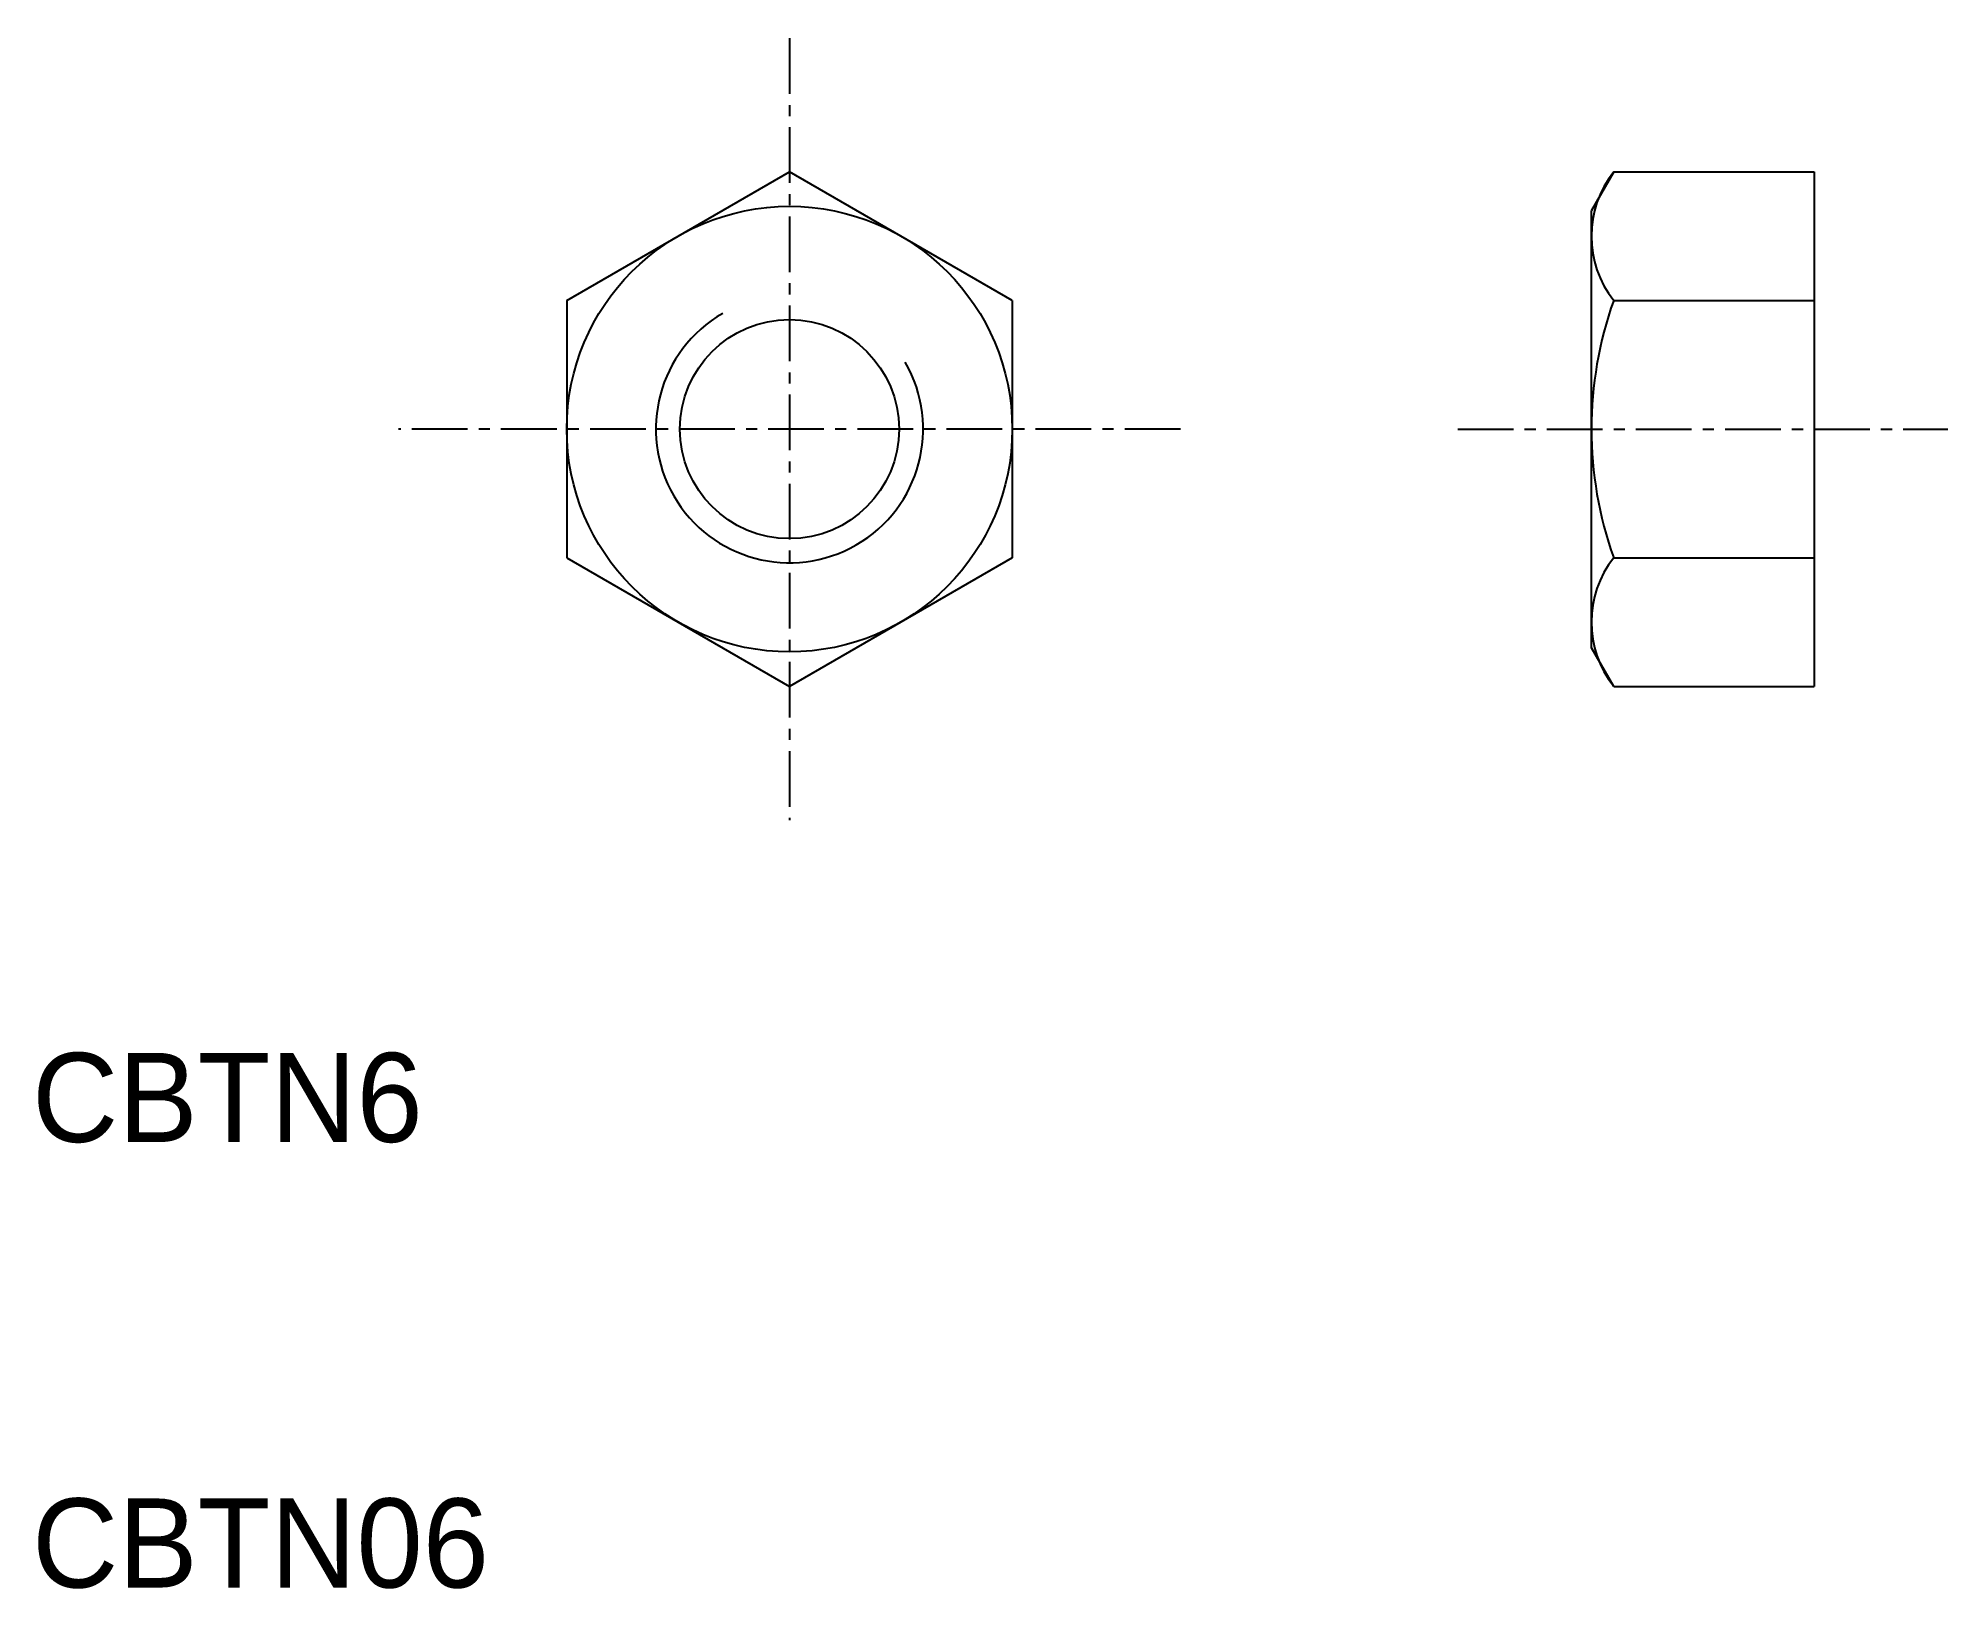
# Model space of a CAD drawing. Extents: x 10.1 to 53, y 10 to 44.8.
import ezdxf

# ---------------------------------------------------------------- set-up
doc = ezdxf.new("R2010")
doc.units = 0
doc.linetypes.add('CENTER', pattern=[2, 1.25, -0.25, 0.25, -0.25])
doc.layers.get('0').update_dxf_attribs({"linetype": 'CONTINUOUS'})
doc.layers.add('CENTER', color=1, linetype='CENTER')

msp = doc.modelspace()

# ---------------------------------------------------------------- linework, layer by layer
at = {"color": 7, "linetype": 'CONTINUOUS'}
for p, q in [((22, 38.887), (27, 41.774)), ((32, 38.887), (27, 41.774)), ((45.5, 41.774), (45, 40.907)), ((45.5, 41.774), (50, 41.774)), ((50, 41.774), (50, 30.226)), ((45, 31.093), (45, 40.907)), ((22, 38.887), (22, 33.113)), ((32, 38.887), (32, 33.113)), ((45.5, 38.887), (50, 38.887)), ((22, 33.113), (27, 30.226)), ((32, 33.113), (27, 30.226)), ((45.5, 33.113), (50, 33.113)), ((45.5, 30.226), (45, 31.093)), ((45.5, 30.226), (50, 30.226))]:
    msp.add_line(p, q, dxfattribs=at)
for radius in [5, 2.458]:
    msp.add_circle((27, 36), radius, dxfattribs=at)
for centre, radius, start, end in [((47.333, 40.33), 2.333, 141.7868, 218.2132), ((53.583, 36), 8.583, 160.3471, 199.6529), ((47.333, 31.67), 2.333, 141.7868, 218.2132)]:
    msp.add_arc(centre, radius, start, end, dxfattribs=at)
at = {"color": 3, "linetype": 'CONTINUOUS'}
msp.add_arc((27, 36), 3, 120, 30, dxfattribs=at)
at = {"layer": 'CENTER', "color": 1, "linetype": 'CENTER'}
for p, q in [((27, 44.774), (27, 27.226)), ((35.774, 36), (18.226, 36)), ((42, 36), (53, 36))]:
    msp.add_line(p, q, dxfattribs=at)

# ---------------------------------------------------------------- texts
at = {"color": 7, "linetype": 'CONTINUOUS'}
for s, p in [('CBTN6', (10, 20)), ('CBTN06', (10, 10))]:
    msp.add_text(s, height=2, dxfattribs=at).set_placement(p)

doc.saveas('drawing.dxf')
